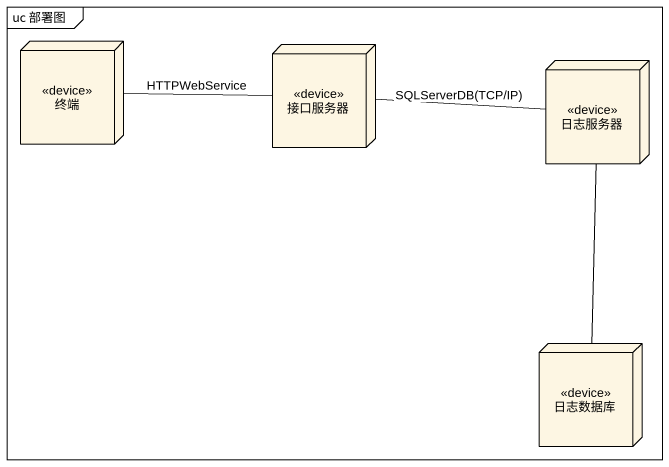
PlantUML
@startuml
mainframe uc 部署图
node 终端 <<device>>
node 接口服务器 <<device>>
node 日志服务器 <<device>>
node 日志数据库 <<device>>
终端 -right- 接口服务器 : HTTPWebService
接口服务器 -right- 日志服务器 : SQLServerDB(TCP/IP)
日志服务器 -- 日志数据库
@enduml
